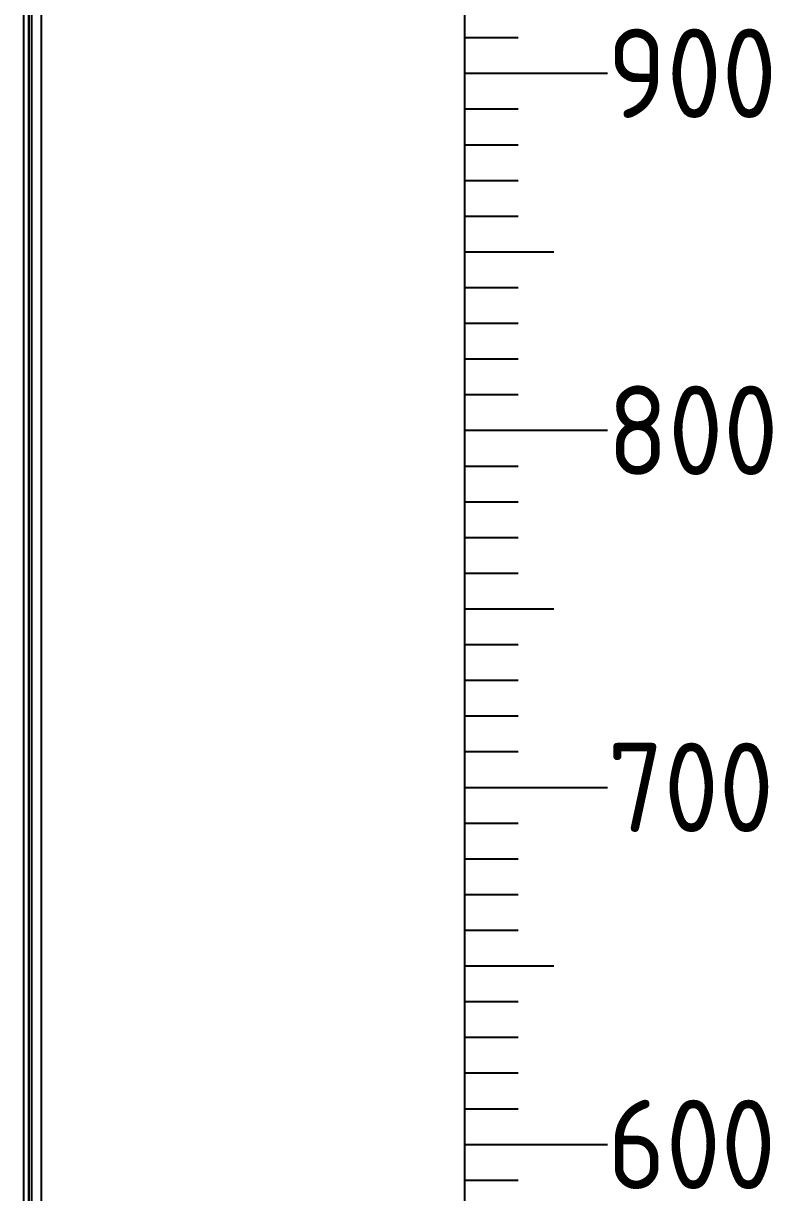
# Model space of a CAD drawing. Header units: millimetres. Extents: x 42356 to 50646, y 31507 to 39566.
# Drawn here: x 48197 to 48406.7, y 37052.5 to 37380 of the extents above; entities that cross this region are included whole.
import ezdxf
from ezdxf.enums import TextEntityAlignment as Align

# ---------------------------------------------------------------- set-up
doc = ezdxf.new("R2010")
doc.units = ezdxf.units.MM
doc.layers.add('000-PI-ORMAR', color=2, linetype='Continuous')
doc.styles.add('PI0', font='isocpeur.ttf', dxfattribs={"width": 0.9})

# ---------------------------------------------------------------- blocks, each defined once
blk = doc.blocks.new('SKALA_2100')
for p, q in [((6091.94, 12435.39), (6091.94, 11575.39)), ((6091.94, 11945.39), (6106.94, 11945.39)), ((6091.94, 11935.39), (6131.94, 11935.39)), ((6091.94, 11925.39), (6106.94, 11925.39)), ((6091.94, 11915.39), (6106.94, 11915.39)), ((6091.94, 11905.39), (6106.94, 11905.39)), ((6091.94, 11895.39), (6106.94, 11895.39)), ((6091.94, 11885.39), (6116.94, 11885.39)), ((6091.94, 11875.39), (6106.94, 11875.39)), ((6091.94, 11865.39), (6106.94, 11865.39)), ((6091.94, 11855.39), (6106.94, 11855.39)), ((6091.94, 11845.39), (6106.94, 11845.39)), ((6091.94, 11835.39), (6131.94, 11835.39)), ((6091.94, 11835.39), (6131.94, 11835.39)), ((6091.94, 11835.39), (6131.94, 11835.39)), ((6091.94, 11835.39), (6131.94, 11835.39)), ((6091.94, 11835.39), (6131.94, 11835.39)), ((6091.94, 11825.39), (6106.94, 11825.39)), ((6091.94, 11815.39), (6106.94, 11815.39)), ((6091.94, 11805.39), (6106.94, 11805.39)), ((6091.94, 11795.39), (6106.94, 11795.39)), ((6091.94, 11785.39), (6116.94, 11785.39)), ((6091.94, 11775.39), (6106.94, 11775.39)), ((6091.94, 11765.39), (6106.94, 11765.39)), ((6091.94, 11755.39), (6106.94, 11755.39)), ((6091.94, 11745.39), (6106.94, 11745.39)), ((6091.94, 11735.39), (6131.94, 11735.39)), ((6091.94, 11725.39), (6106.94, 11725.39)), ((6091.94, 11715.39), (6106.94, 11715.39)), ((6091.94, 11705.39), (6106.94, 11705.39)), ((6091.94, 11695.39), (6106.94, 11695.39)), ((6091.94, 11685.39), (6116.94, 11685.39)), ((6091.94, 11675.39), (6106.94, 11675.39)), ((6091.94, 11665.39), (6106.94, 11665.39)), ((6091.94, 11655.39), (6106.94, 11655.39)), ((6091.94, 11645.39), (6106.94, 11645.39)), ((6091.94, 11635.39), (6131.94, 11635.39)), ((6091.94, 11635.39), (6131.94, 11635.39)), ((6091.94, 11635.39), (6131.94, 11635.39)), ((6091.94, 11635.39), (6131.94, 11635.39)), ((6091.94, 11635.39), (6131.94, 11635.39)), ((6091.94, 11635.39), (6131.94, 11635.39)), ((6091.94, 11625.39), (6106.94, 11625.39))]:
    blk.add_line(p, q)
at = {"style": 'PI0', "width": 0.9}
for s, p in [('900', (6131.94, 11935.39)), ('800', (6131.94, 11835.39)), ('700', (6131.94, 11735.39)), ('600', (6131.94, 11635.39))]:
    blk.add_text(s, height=25, dxfattribs=at).set_placement(p, align=Align.MIDDLE_LEFT)

msp = doc.modelspace()

# ---------------------------------------------------------------- linework, layer by layer
at = {"layer": '000-PI-ORMAR'}
for p, q in [((48197.026, 38559.519), (48197.026, 36575.019)), ((48198.526, 38559.519), (48198.526, 36575.019)), ((48198.538, 36575.019), (48198.538, 38559.519)), ((48199.307, 38539.019), (48199.307, 36588.019)), ((48202.026, 38539.019), (48202.026, 36588.019))]:
    msp.add_line(p, q, dxfattribs=at)

# ---------------------------------------------------------------- block references
msp.add_blockref('SKALA_2100', (42228.591, 25430.634))

doc.saveas('drawing.dxf')
